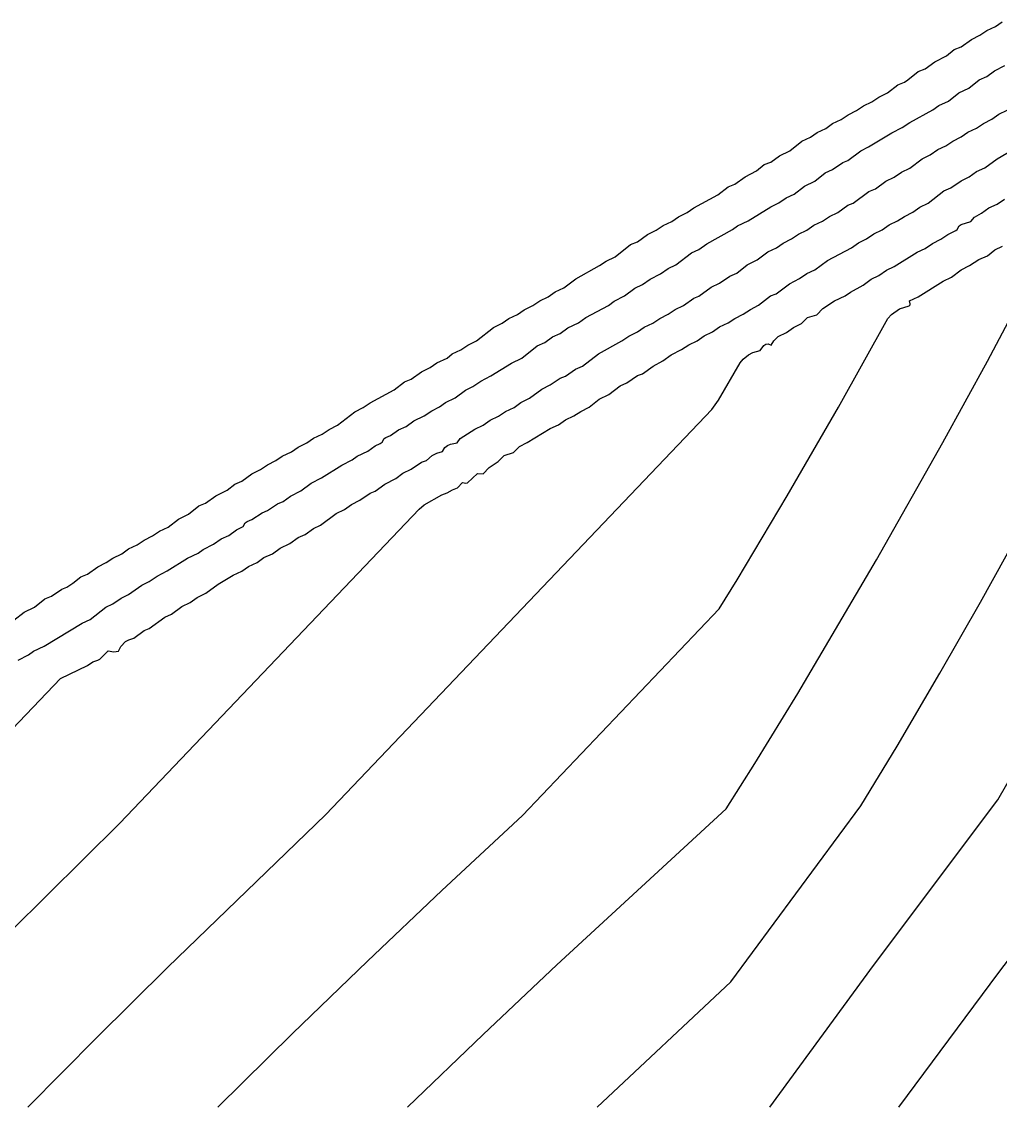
# Model space of a CAD drawing. Header units: metres. Extents: x 248249 to 248387, y 6238853 to 6238972.
# Drawn here: x 248314.9 to 248340.45, y 6238853.29 to 6238881.63 of the extents above; entities that cross this region are included whole.
import ezdxf

# ---------------------------------------------------------------- set-up
doc = ezdxf.new("R2010")
doc.units = ezdxf.units.M
doc.header["$MEASUREMENT"] = 0
doc.layers.add('Contour_Line_Intermediate', color=7, linetype='Continuous')
doc.layers.add('Contour_Line_Major', color=7, linetype='Continuous')

msp = doc.modelspace()

# ---------------------------------------------------------------- linework, layer by layer
at = {"layer": 'Contour_Line_Intermediate', "color": 36, "true_color": 0x804000}
for points in [[(248314.695, 6238866.008, 177), (248314.968, 6238866.215, 177), (248315.234, 6238866.344, 177), (248315.503, 6238866.563, 177), (248315.679, 6238866.637, 177), (248315.949, 6238866.818, 177), (248316.081, 6238866.866, 177), (248316.24, 6238866.971, 177), (248316.444, 6238867.14, 177), (248316.619, 6238867.212, 177), (248316.888, 6238867.402, 177), (248317.111, 6238867.512, 177), (248317.278, 6238867.63, 177), (248317.517, 6238867.741, 177), (248317.693, 6238867.866, 177), (248317.919, 6238867.973, 177), (248318.096, 6238868.097, 177), (248318.319, 6238868.205, 177), (248318.498, 6238868.33, 177), (248318.722, 6238868.438, 177), (248318.993, 6238868.644, 177), (248319.258, 6238868.773, 177), (248319.528, 6238868.992, 177), (248319.705, 6238869.062, 177), (248319.974, 6238869.254, 177), (248320.265, 6238869.405, 177), (248320.464, 6238869.561, 177), (248320.648, 6238869.639, 177), (248320.913, 6238869.831, 177), (248321.136, 6238869.941, 177), (248321.315, 6238870.064, 177), (248321.537, 6238870.173, 177), (248321.698, 6238870.288, 177), (248321.944, 6238870.402, 177), (248322.12, 6238870.526, 177), (248322.344, 6238870.634, 177), (248322.523, 6238870.759, 177), (248322.747, 6238870.867, 177), (248322.925, 6238870.988, 177), (248323.147, 6238871.098, 177), (248323.596, 6238871.45, 177), (248323.82, 6238871.56, 177), (248323.998, 6238871.683, 177), (248324.623, 6238872.024, 177), (248324.896, 6238872.23, 177), (248325.07, 6238872.301, 177), (248325.34, 6238872.493, 177), (248325.562, 6238872.602, 177), (248325.742, 6238872.725, 177), (248326.006, 6238872.848, 177), (248326.144, 6238872.957, 177), (248326.37, 6238873.064, 177), (248326.547, 6238873.19, 177), (248326.771, 6238873.296, 177), (248327.218, 6238873.65, 177), (248327.443, 6238873.758, 177), (248327.62, 6238873.883, 177), (248327.846, 6238873.99, 177), (248328.023, 6238874.112, 177), (248328.246, 6238874.221, 177), (248328.425, 6238874.344, 177), (248328.648, 6238874.453, 177), (248328.828, 6238874.576, 177), (248329.053, 6238874.683, 177), (248329.364, 6238874.922, 177), (248329.989, 6238875.264, 177), (248330.157, 6238875.384, 177), (248330.394, 6238875.493, 177), (248330.796, 6238875.817, 177), (248330.974, 6238875.888, 177), (248331.242, 6238876.08, 177), (248331.466, 6238876.188, 177), (248331.645, 6238876.312, 177), (248331.87, 6238876.419, 177), (248332.047, 6238876.541, 177), (248332.271, 6238876.65, 177), (248332.45, 6238876.773, 177), (248333.074, 6238877.114, 177), (248333.346, 6238877.321, 177), (248333.521, 6238877.393, 177), (248333.791, 6238877.585, 177), (248334.081, 6238877.735, 177), (248334.285, 6238877.9, 177), (248334.458, 6238877.969, 177), (248334.687, 6238878.133, 177), (248334.952, 6238878.26, 177), (248335.267, 6238878.509, 177), (248335.491, 6238878.617, 177), (248335.669, 6238878.741, 177), (248335.894, 6238878.848, 177), (248336.071, 6238878.973, 177), (248336.297, 6238879.08, 177), (248336.474, 6238879.203, 177), (248336.697, 6238879.312, 177), (248336.877, 6238879.435, 177), (248337.099, 6238879.544, 177), (248337.279, 6238879.665, 177), (248337.504, 6238879.774, 177), (248337.772, 6238879.983, 177), (248337.948, 6238880.055, 177), (248338.038, 6238880.111, 177), (248338.307, 6238880.33, 177), (248338.487, 6238880.401, 177), (248338.742, 6238880.585, 177), (248339.047, 6238880.741, 177), (248339.248, 6238880.907, 177), (248339.425, 6238880.98, 177), (248339.694, 6238881.17, 177), (248339.917, 6238881.279, 177), (248340.096, 6238881.402, 177), (248340.321, 6238881.51, 177), (248340.499, 6238881.632, 177)], [(248312.127, 6238860.521, 175), (248315.914, 6238864.482, 175), (248316.618, 6238864.825, 175), (248316.757, 6238864.919, 175), (248316.887, 6238864.959, 175), (248316.943, 6238864.993, 175), (248317.156, 6238865.206, 175), (248317.305, 6238865.181, 175), (248317.427, 6238865.201, 175), (248317.489, 6238865.321, 175), (248317.614, 6238865.447, 175), (248317.696, 6238865.496, 175), (248317.828, 6238865.541, 175), (248318.099, 6238865.738, 175), (248318.23, 6238865.789, 175), (248318.639, 6238866.087, 175), (248318.811, 6238866.164, 175), (248319.086, 6238866.366, 175), (248319.303, 6238866.472, 175), (248319.485, 6238866.601, 175), (248319.706, 6238866.708, 175), (248320.028, 6238866.945, 175), (248320.424, 6238867.179, 175), (248320.645, 6238867.284, 175), (248320.826, 6238867.408, 175), (248321.046, 6238867.517, 175), (248321.222, 6238867.642, 175), (248321.451, 6238867.743, 175), (248321.653, 6238867.884, 175), (248321.901, 6238868.009, 175), (248322.123, 6238868.166, 175), (248322.299, 6238868.244, 175), (248322.524, 6238868.404, 175), (248322.706, 6238868.488, 175), (248323.111, 6238868.795, 175), (248323.328, 6238868.9, 175), (248323.51, 6238869.029, 175), (248323.73, 6238869.136, 175), (248323.997, 6238869.32, 175), (248324.132, 6238869.373, 175), (248324.381, 6238869.562, 175), (248324.668, 6238869.709, 175), (248324.852, 6238869.845, 175), (248325.071, 6238869.949, 175), (248325.336, 6238870.129, 175), (248325.473, 6238870.179, 175), (248325.622, 6238870.307, 175), (248325.739, 6238870.367, 175), (248325.891, 6238870.41, 175), (248325.949, 6238870.515, 175), (248326.014, 6238870.564, 175), (248326.096, 6238870.603, 175), (248326.267, 6238870.637, 175), (248326.346, 6238870.747, 175), (248326.728, 6238870.995, 175), (248326.95, 6238871.096, 175), (248327.13, 6238871.228, 175), (248327.353, 6238871.33, 175), (248327.536, 6238871.458, 175), (248327.755, 6238871.564, 175), (248327.935, 6238871.692, 175), (248328.157, 6238871.799, 175), (248328.477, 6238872.036, 175), (248328.694, 6238872.151, 175), (248328.961, 6238872.324, 175), (248329.095, 6238872.377, 175), (248329.363, 6238872.56, 175), (248329.544, 6238872.641, 175), (248329.956, 6238872.959, 175), (248330.571, 6238873.3, 175), (248330.756, 6238873.425, 175), (248330.974, 6238873.535, 175), (248331.153, 6238873.657, 175), (248331.377, 6238873.759, 175), (248331.561, 6238873.887, 175), (248331.779, 6238873.993, 175), (248331.962, 6238874.117, 175), (248332.181, 6238874.225, 175), (248332.449, 6238874.412, 175), (248332.583, 6238874.465, 175), (248332.9, 6238874.702, 175), (248333.12, 6238874.806, 175), (248333.388, 6238874.989, 175), (248333.569, 6238875.069, 175), (248333.842, 6238875.285, 175), (248334.102, 6238875.418, 175), (248334.38, 6238875.62, 175), (248334.607, 6238875.732, 175), (248334.781, 6238875.854, 175), (248334.998, 6238875.963, 175), (248335.179, 6238876.086, 175), (248335.402, 6238876.189, 175), (248335.581, 6238876.319, 175), (248335.804, 6238876.422, 175), (248335.987, 6238876.546, 175), (248336.205, 6238876.654, 175), (248336.473, 6238876.841, 175), (248336.608, 6238876.893, 175), (248337.015, 6238877.196, 175), (248337.187, 6238877.269, 175), (248337.465, 6238877.471, 175), (248337.682, 6238877.576, 175), (248337.866, 6238877.705, 175), (248338.084, 6238877.812, 175), (248338.407, 6238878.05, 175), (248338.62, 6238878.158, 175), (248338.822, 6238878.297, 175), (248339.023, 6238878.391, 175), (248339.206, 6238878.516, 175), (248339.426, 6238878.625, 175), (248339.605, 6238878.746, 175), (248339.828, 6238878.85, 175), (248340.011, 6238878.977, 175), (248340.231, 6238879.084, 175), (248340.412, 6238879.217, 175), (248340.632, 6238879.321, 175)], [(248315.06, 6238853.29, 173), (248316.858, 6238855.105, 173), (248318.712, 6238856.943, 173), (248322.843, 6238860.936, 173), (248332.915, 6238871.508, 173), (248333.093, 6238871.755, 173), (248333.659, 6238872.726, 173), (248333.737, 6238872.821, 173), (248333.872, 6238872.934, 173), (248333.985, 6238872.992, 173), (248334.183, 6238873.048, 173), (248334.28, 6238873.18, 173), (248334.331, 6238873.213, 173), (248334.385, 6238873.223, 173), (248334.468, 6238873.188, 173), (248334.535, 6238873.3, 173), (248334.654, 6238873.417, 173), (248334.866, 6238873.519, 173), (248335.054, 6238873.651, 173), (248335.26, 6238873.751, 173), (248335.414, 6238873.906, 173), (248335.66, 6238873.98, 173), (248335.818, 6238874.143, 173), (248336.124, 6238874.345, 173), (248336.4, 6238874.476, 173), (248336.537, 6238874.571, 173), (248336.867, 6238874.755, 173), (248337.08, 6238874.913, 173), (248337.276, 6238875.007, 173), (248337.478, 6238875.148, 173), (248337.679, 6238875.245, 173), (248338.278, 6238875.613, 173), (248338.487, 6238875.711, 173), (248338.68, 6238875.845, 173), (248338.898, 6238875.951, 173), (248339.079, 6238876.08, 173), (248339.285, 6238876.18, 173), (248339.324, 6238876.211, 173), (248339.379, 6238876.299, 173), (248339.43, 6238876.335, 173), (248339.684, 6238876.413, 173), (248339.774, 6238876.53, 173), (248339.961, 6238876.635, 173), (248340.151, 6238876.773, 173), (248340.363, 6238876.871, 173), (248340.559, 6238877.002, 173)], [(248324.978, 6238853.29, 171), (248326.953, 6238855.194, 171), (248328.87, 6238857.007, 171), (248333.29, 6238861.086, 171), (248334.037, 6238862.264, 171), (248335.16, 6238864.094, 171), (248337.221, 6238867.58, 171), (248338.952, 6238870.642, 171), (248340.116, 6238872.773, 171), (248341.292, 6238874.988, 171)], [(248334.431, 6238853.29, 169), (248337.14, 6238856.991, 169), (248340.384, 6238861.321, 169), (248341.452, 6238863.175, 169)]]:
    msp.add_polyline3d(points, dxfattribs=at)
at = {"layer": 'Contour_Line_Major', "color": 36, "true_color": 0x804000}
for points in [[(248314.809, 6238864.961, 176), (248315.08, 6238865.1, 176), (248315.209, 6238865.195, 176), (248315.486, 6238865.331, 176), (248316.484, 6238865.93, 176), (248316.686, 6238866.026, 176), (248317.096, 6238866.347, 176), (248317.283, 6238866.432, 176), (248317.495, 6238866.581, 176), (248317.692, 6238866.674, 176), (248318.037, 6238866.923, 176), (248318.231, 6238867.017, 176), (248318.436, 6238867.157, 176), (248318.702, 6238867.298, 176), (248319.234, 6238867.623, 176), (248319.509, 6238867.759, 176), (248319.639, 6238867.854, 176), (248319.91, 6238867.993, 176), (248320.106, 6238868.129, 176), (248320.311, 6238868.222, 176), (248320.511, 6238868.364, 176), (248320.686, 6238868.457, 176), (248320.74, 6238868.549, 176), (248320.785, 6238868.58, 176), (248320.913, 6238868.632, 176), (248321.182, 6238868.813, 176), (248321.317, 6238868.867, 176), (248321.577, 6238869.043, 176), (248321.724, 6238869.103, 176), (248321.921, 6238869.242, 176), (248322.188, 6238869.383, 176), (248322.461, 6238869.586, 176), (248322.727, 6238869.726, 176), (248323.26, 6238870.052, 176), (248323.531, 6238870.191, 176), (248323.661, 6238870.285, 176), (248323.936, 6238870.42, 176), (248324.133, 6238870.557, 176), (248324.26, 6238870.616, 176), (248324.313, 6238870.655, 176), (248324.368, 6238870.748, 176), (248324.409, 6238870.778, 176), (248324.534, 6238870.832, 176), (248324.738, 6238870.976, 176), (248324.936, 6238871.062, 176), (248325.138, 6238871.21, 176), (248325.413, 6238871.345, 176), (248325.609, 6238871.475, 176), (248325.812, 6238871.578, 176), (248325.966, 6238871.689, 176), (248326.214, 6238871.811, 176), (248326.486, 6238872.016, 176), (248326.682, 6238872.108, 176), (248326.886, 6238872.248, 176), (248327.153, 6238872.389, 176), (248327.685, 6238872.714, 176), (248327.96, 6238872.849, 176), (248328.362, 6238873.172, 176), (248328.558, 6238873.26, 176), (248328.763, 6238873.406, 176), (248328.961, 6238873.495, 176), (248329.163, 6238873.638, 176), (248329.437, 6238873.774, 176), (248329.633, 6238873.906, 176), (248330.218, 6238874.223, 176), (248330.371, 6238874.333, 176), (248330.639, 6238874.473, 176), (248330.91, 6238874.677, 176), (248331.109, 6238874.767, 176), (248331.311, 6238874.91, 176), (248331.581, 6238875.048, 176), (248331.779, 6238875.191, 176), (248331.982, 6238875.281, 176), (248332.387, 6238875.602, 176), (248332.583, 6238875.689, 176), (248332.788, 6238875.835, 176), (248333.457, 6238876.207, 176), (248333.589, 6238876.3, 176), (248333.863, 6238876.437, 176), (248334.456, 6238876.797, 176), (248334.664, 6238876.902, 176), (248334.863, 6238877.035, 176), (248335.066, 6238877.132, 176), (248335.338, 6238877.342, 176), (248335.606, 6238877.47, 176), (248335.873, 6238877.687, 176), (248336.07, 6238877.775, 176), (248336.339, 6238877.958, 176), (248336.472, 6238878.007, 176), (248336.812, 6238878.264, 176), (248337.01, 6238878.361, 176), (248337.614, 6238878.729, 176), (248337.887, 6238878.866, 176), (248338.084, 6238878.997, 176), (248338.689, 6238879.331, 176), (248338.842, 6238879.441, 176), (248339.093, 6238879.561, 176), (248339.364, 6238879.772, 176), (248339.628, 6238879.901, 176), (248339.898, 6238880.116, 176), (248340.095, 6238880.204, 176), (248340.299, 6238880.349, 176), (248340.566, 6238880.488, 176)], [(248313.661, 6238856.946, 174), (248317.468, 6238860.711, 174), (248325.276, 6238868.906, 174), (248325.405, 6238869.015, 174), (248325.869, 6238869.277, 174), (248326.012, 6238869.328, 174), (248326.148, 6238869.414, 174), (248326.276, 6238869.465, 174), (248326.413, 6238869.605, 174), (248326.498, 6238869.585, 174), (248326.544, 6238869.594, 174), (248326.805, 6238869.833, 174), (248326.947, 6238869.83, 174), (248327.104, 6238869.995, 174), (248327.34, 6238870.148, 174), (248327.498, 6238870.305, 174), (248327.742, 6238870.384, 174), (248327.899, 6238870.542, 174), (248328.099, 6238870.644, 174), (248328.694, 6238871.009, 174), (248328.92, 6238871.104, 174), (248329.098, 6238871.234, 174), (248329.319, 6238871.338, 174), (248329.498, 6238871.455, 174), (248329.715, 6238871.566, 174), (248329.981, 6238871.777, 174), (248330.232, 6238871.895, 174), (248330.523, 6238872.121, 174), (248330.703, 6238872.204, 174), (248330.976, 6238872.391, 174), (248331.106, 6238872.438, 174), (248331.387, 6238872.639, 174), (248331.643, 6238872.777, 174), (248331.861, 6238872.934, 174), (248332.125, 6238873.072, 174), (248332.316, 6238873.2, 174), (248332.538, 6238873.301, 174), (248332.719, 6238873.428, 174), (248332.934, 6238873.535, 174), (248333.121, 6238873.664, 174), (248333.344, 6238873.766, 174), (248333.523, 6238873.884, 174), (248333.74, 6238873.994, 174), (248333.925, 6238874.122, 174), (248334.139, 6238874.229, 174), (248334.453, 6238874.471, 174), (248334.597, 6238874.524, 174), (248334.947, 6238874.784, 174), (248335.21, 6238874.924, 174), (248335.402, 6238875.059, 174), (248335.61, 6238875.158, 174), (248335.939, 6238875.395, 174), (248336.561, 6238875.729, 174), (248336.743, 6238875.856, 174), (248336.96, 6238875.964, 174), (248337.146, 6238876.092, 174), (248337.366, 6238876.195, 174), (248337.549, 6238876.326, 174), (248337.766, 6238876.429, 174), (248337.95, 6238876.55, 174), (248338.164, 6238876.658, 174), (248338.352, 6238876.788, 174), (248338.564, 6238876.892, 174), (248338.972, 6238877.213, 174), (248339.155, 6238877.296, 174), (248339.426, 6238877.48, 174), (248339.635, 6238877.586, 174), (248339.828, 6238877.723, 174), (248340.046, 6238877.816, 174), (248340.365, 6238878.051, 174), (248340.767, 6238878.287, 174)], [(248320.022, 6238853.29, 172), (248321.975, 6238855.215, 172), (248323.931, 6238857.107, 172), (248325.874, 6238858.951, 172), (248327.977, 6238860.912, 172), (248333.111, 6238866.305, 172), (248333.584, 6238867.058, 172), (248334.889, 6238869.255, 172), (248336.222, 6238871.569, 172), (248337.515, 6238873.884, 172), (248337.607, 6238873.991, 172), (248337.819, 6238874.137, 172), (248338.071, 6238874.216, 172), (248338.093, 6238874.238, 172), (248338.097, 6238874.267, 172), (248338.08, 6238874.343, 172), (248338.301, 6238874.453, 172), (248338.958, 6238874.856, 172), (248339.176, 6238874.959, 172), (248339.426, 6238875.157, 172), (248339.643, 6238875.267, 172), (248339.886, 6238875.422, 172), (248340.113, 6238875.517, 172), (248340.306, 6238875.677, 172), (248340.509, 6238875.773, 172)], [(248329.927, 6238853.29, 170), (248333.414, 6238856.567, 170), (248336.81, 6238861.158, 170), (248337.754, 6238862.72, 170), (248338.873, 6238864.627, 170), (248339.932, 6238866.479, 170), (248340.962, 6238868.327, 170)], [(248337.8, 6238853.29, 168), (248340.412, 6238856.809, 168), (248343.764, 6238861.205, 168)]]:
    msp.add_polyline3d(points, dxfattribs=at)

doc.saveas('drawing.dxf')
